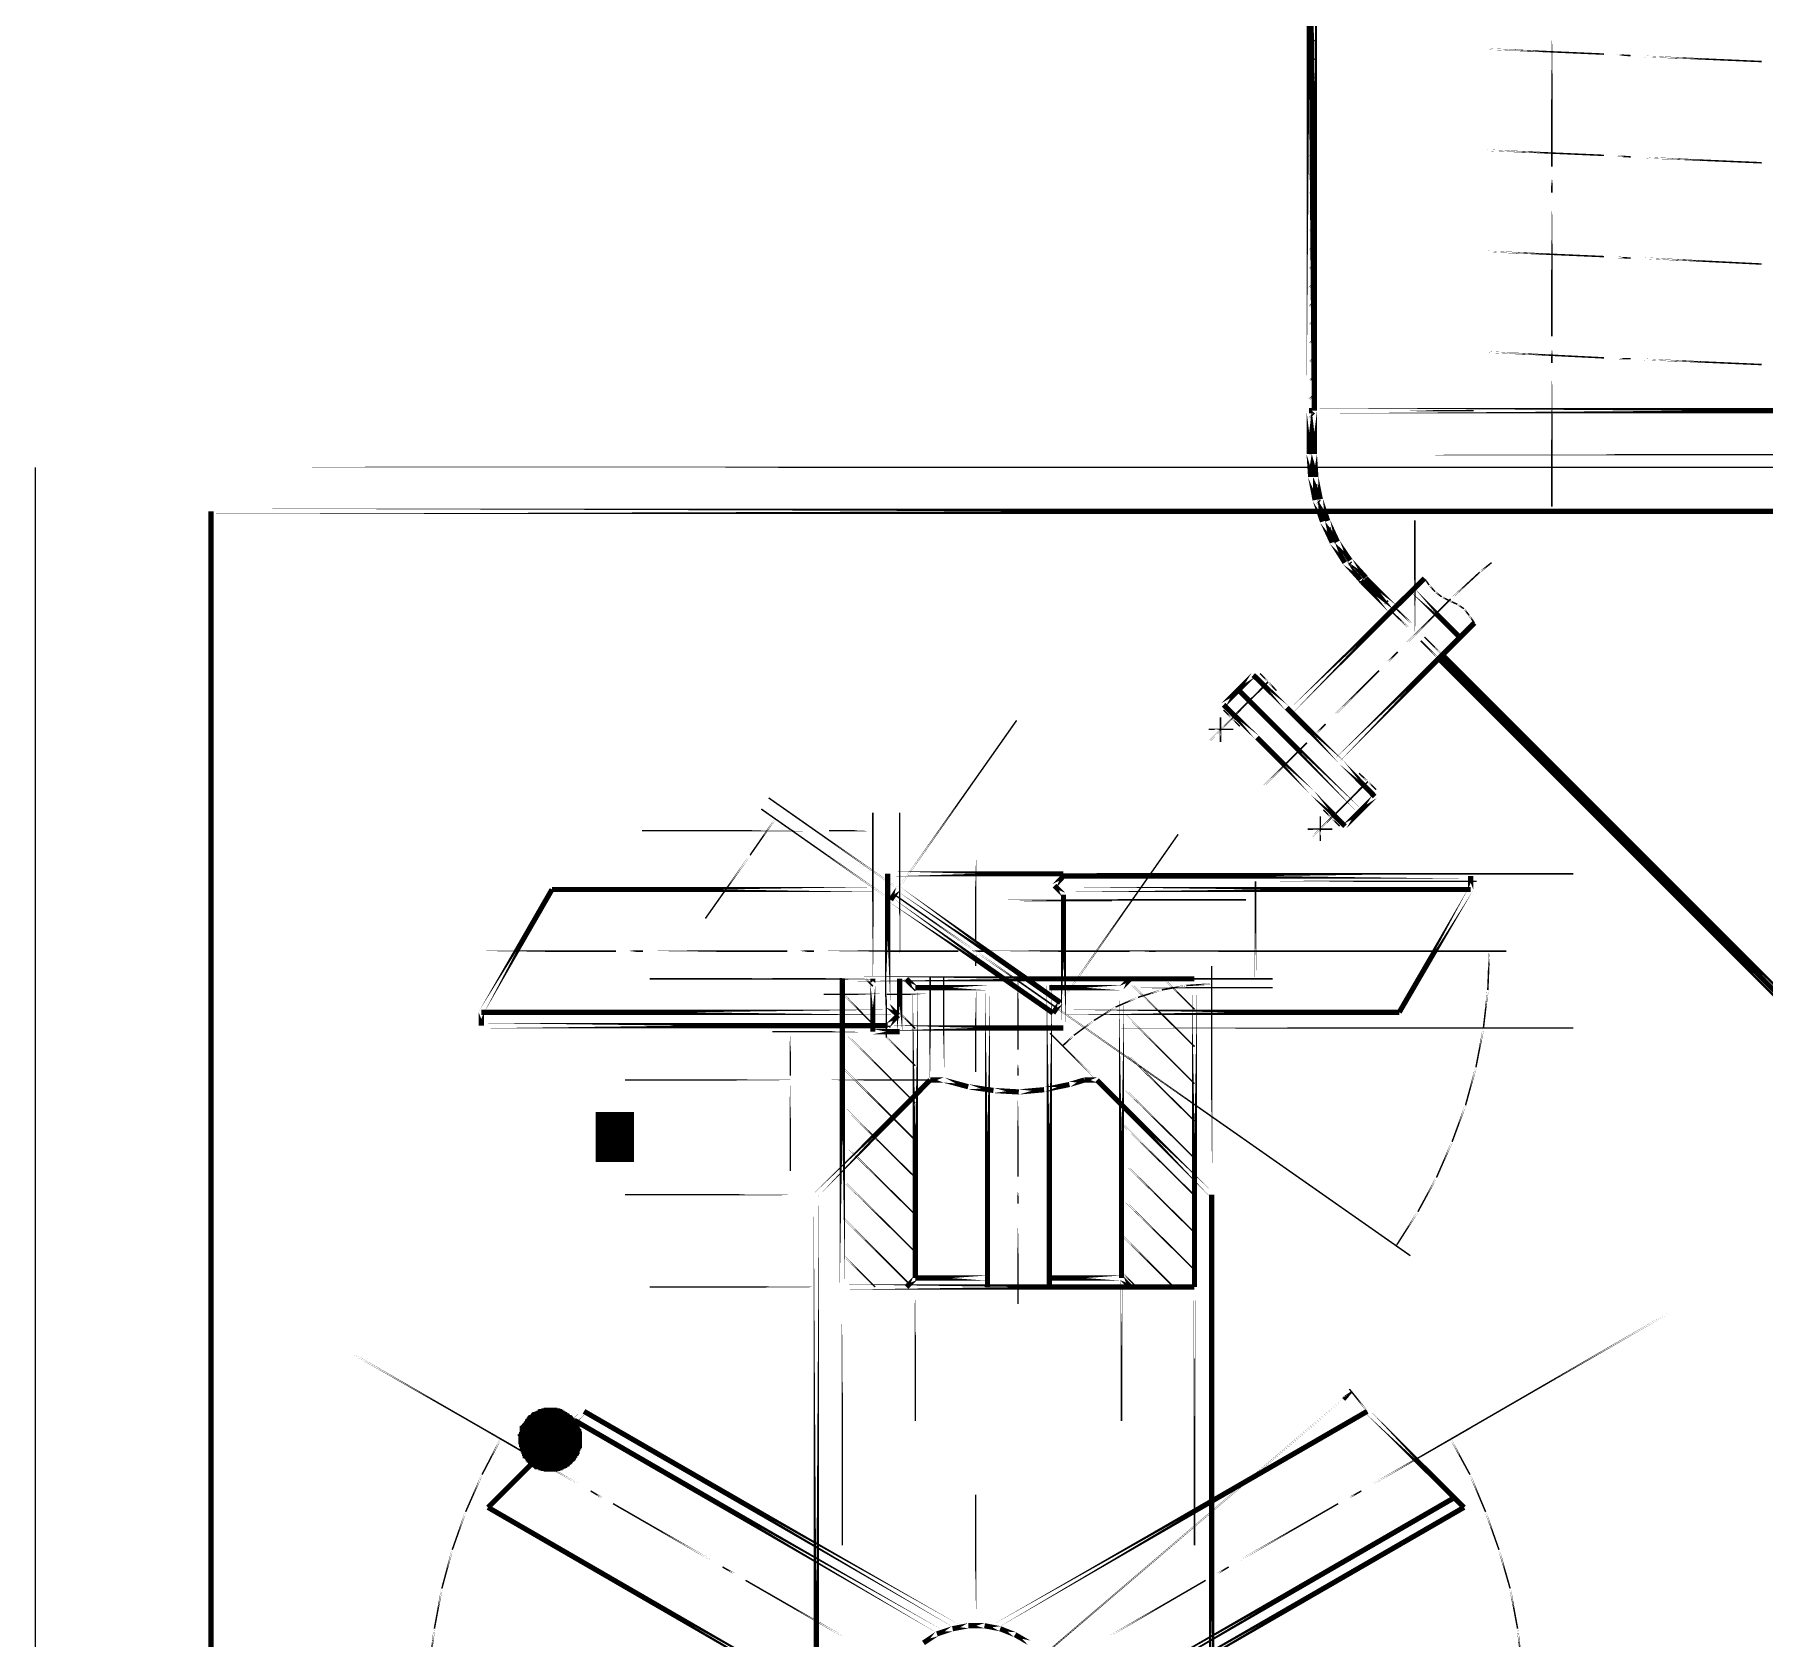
# Model space of a CAD drawing. Extents: x 0 to 359, y 1 to 652.
# Drawn here: x 0.4 to 197.1, y 164.4 to 346.8 of the extents above; entities that cross this region are included whole.
import ezdxf

# ---------------------------------------------------------------- set-up
doc = ezdxf.new("R2010")
doc.units = 0
doc.layers.add('C00-00-00-BLACK', color=7, linetype='CONTINUOUS')
doc.layers.add('CFF-FF-FF-WHITE', color=7, linetype='CONTINUOUS')

msp = doc.modelspace()

# ---------------------------------------------------------------- linework, layer by layer
at = {"layer": 'C00-00-00-BLACK'}
for points, const_width in [([(145.372, 304.038), (145.372, 375.412), (145.372, 304.038)], 0.5927), ([(145.966, 375.412), (145.966, 304.038), (145.966, 375.412)], 0.5927), ([(145.372, 345.609), (145.966, 346.202), (145.372, 345.609)], 0.1693), ([(172.974, 346.71), (172.974, 331.808), (172.974, 346.71)], 0.1693), ([(165.439, 345.186), (178.901, 344.594), (165.439, 345.186)], 0.1693), ([(180.425, 344.508), (181.949, 344.424), (180.425, 344.508)], 0.1693), ([(183.388, 344.339), (196.85, 343.746), (183.388, 344.339)], 0.1693), ([(145.372, 343.493), (145.966, 344.085), (145.372, 343.493)], 0.1693), ([(145.372, 341.376), (145.966, 341.968), (145.372, 341.376)], 0.1693), ([(145.372, 339.259), (145.966, 339.852), (145.372, 339.259)], 0.1693), ([(145.372, 337.143), (145.966, 337.735), (145.372, 337.143)], 0.1693), ([(145.372, 335.026), (145.966, 335.618), (145.372, 335.026)], 0.1693), ([(145.372, 332.909), (145.966, 333.502), (145.372, 332.909)], 0.1693), ([(165.439, 333.671), (178.901, 333.079), (165.439, 333.671)], 0.1693), ([(180.425, 332.995), (181.949, 332.909), (180.425, 332.995)], 0.1693), ([(183.388, 332.825), (196.85, 332.233), (183.388, 332.825)], 0.1693), ([(145.372, 330.793), (145.966, 331.385), (145.372, 330.793)], 0.1693), ([(145.372, 328.676), (145.966, 329.268), (145.372, 328.676)], 0.1693), ([(172.974, 330.369), (172.974, 328.845), (172.974, 330.369)], 0.1693), ([(145.372, 326.559), (145.966, 327.152), (145.372, 326.559)], 0.1693), ([(172.974, 327.321), (172.974, 312.505), (172.974, 327.321)], 0.1693), ([(145.372, 324.443), (145.966, 325.035), (145.372, 324.443)], 0.1693), ([(145.372, 322.242), (145.966, 322.918), (145.372, 322.242)], 0.1693), ([(145.372, 320.125), (145.966, 320.802), (145.372, 320.125)], 0.1693), ([(165.439, 322.156), (178.901, 321.564), (165.439, 322.156)], 0.1693), ([(180.425, 321.48), (181.949, 321.394), (180.425, 321.48)], 0.1693), ([(183.388, 321.394), (196.85, 320.718), (183.388, 321.394)], 0.1693), ([(145.372, 318.008), (145.966, 318.601), (145.372, 318.008)], 0.1693), ([(145.372, 315.892), (145.966, 316.484), (145.372, 315.892)], 0.1693), ([(145.372, 313.775), (145.966, 314.368), (145.372, 313.775)], 0.1693), ([(145.372, 311.658), (145.966, 312.251), (145.372, 311.658)], 0.1693), ([(172.974, 310.981), (172.974, 309.456), (172.974, 310.981)], 0.1693), ([(145.372, 309.542), (145.966, 310.134), (145.372, 309.542)], 0.1693), ([(165.439, 310.727), (178.901, 310.049), (165.439, 310.727)], 0.1693), ([(180.425, 309.965), (181.949, 309.965), (180.425, 309.965)], 0.1693), ([(183.388, 309.879), (196.85, 309.287), (183.388, 309.879)], 0.1693), ([(145.372, 307.425), (145.966, 308.018), (145.372, 307.425)], 0.1693), ([(172.974, 308.018), (172.974, 293.116), (172.974, 308.018)], 0.1693), ([(145.372, 305.308), (145.966, 305.901), (145.372, 305.308)], 0.1693), ([(145.966, 304.038), (145.372, 304.038), (145.966, 304.038)], 0.5927), ([(145.372, 304.038), (145.372, 299.128), (145.372, 304.038)], 0.5927), ([(145.372, 303.192), (145.966, 303.784), (145.372, 303.192)], 0.1693), ([(145.966, 304.038), (232.749, 304.038), (145.966, 304.038)], 0.5927), ([(145.966, 304.038), (145.966, 299.128), (145.966, 304.038)], 0.5927), ([(155.871, 304.038), (164.084, 304.038), (155.871, 304.038)], 0.1693), ([(145.372, 301.075), (145.966, 301.668), (145.372, 301.075)], 0.1693), ([(145.372, 299.128), (145.542, 296.503), (145.372, 299.128)], 0.5927), ([(145.372, 298.958), (145.966, 299.551), (145.372, 298.958)], 0.1693), ([(145.966, 299.128), (146.134, 296.503), (145.966, 299.128)], 0.5927), ([(145.966, 299.043), (232.749, 299.043), (145.966, 299.043)], 0.1693), ([(0.5085, 0.5926), (0.5085, 297.604), (0.5085, 0.5926)], 0.1693), ([(0.5085, 297.604), (210.482, 297.604), (0.5085, 297.604)], 0.1693), ([(145.457, 296.926), (146.05, 297.518), (145.457, 296.926)], 0.1693), ([(145.542, 296.503), (146.05, 293.878), (145.542, 296.503)], 0.5927), ([(145.796, 295.063), (146.304, 295.655), (145.796, 295.063)], 0.1693), ([(146.134, 296.503), (146.643, 293.963), (146.134, 296.503)], 0.5927), ([(146.05, 293.878), (146.896, 291.422), (146.05, 293.878)], 0.5927), ([(146.219, 293.371), (146.643, 293.878), (146.219, 293.371)], 0.1693), ([(146.643, 293.963), (147.489, 291.507), (146.643, 293.963)], 0.5927), ([(20.4887, 5.5879), (20.4887, 292.608), (20.4887, 5.5879)], 0.5927), ([(20.4887, 292.608), (205.486, 292.608), (20.4887, 292.608)], 0.5927), ([(146.896, 291.422), (147.997, 289.052), (146.896, 291.422)], 0.5927), ([(146.728, 291.846), (147.151, 292.269), (146.728, 291.846)], 0.1693), ([(147.489, 291.507), (148.59, 289.137), (147.489, 291.507)], 0.5927), ([(157.395, 278.554), (157.395, 291.592), (157.395, 278.554)], 0.1693), ([(147.321, 290.322), (147.828, 290.745), (147.321, 290.322)], 0.1693), ([(147.997, 289.052), (149.437, 286.766), (147.997, 289.052)], 0.5927), ([(148.083, 288.882), (148.506, 289.391), (148.083, 288.882)], 0.1693), ([(148.59, 289.137), (150.03, 287.021), (148.59, 289.137)], 0.5927), ([(148.929, 287.613), (149.352, 288.036), (148.929, 287.613)], 0.1693), ([(150.03, 287.021), (151.807, 285.072), (150.03, 287.021)], 0.5927), ([(143.255, 269.832), (158.496, 284.988), (143.255, 269.832)], 0.5927), ([(149.437, 286.766), (151.215, 284.818), (149.437, 286.766)], 0.5927), ([(149.775, 286.428), (150.199, 286.851), (149.775, 286.428)], 0.1693), ([(150.792, 285.242), (151.215, 285.666), (150.792, 285.242)], 0.1693), ([(151.807, 285.072), (151.807, 284.988), (151.807, 285.072)], 0.5927), ([(155.109, 281.686), (151.807, 284.988), (155.109, 281.686)], 0.5927), ([(161.459, 282.618), (164.761, 285.666), (161.459, 282.618)], 0.1693), ([(164.761, 285.666), (166.116, 286.766), (164.761, 285.666)], 0.1693), ([(151.215, 284.818), (151.384, 284.565), (151.215, 284.818)], 0.5927), ([(154.686, 281.263), (151.384, 284.565), (154.686, 281.263)], 0.5927), ([(151.807, 284.142), (152.231, 284.565), (151.807, 284.142)], 0.1693), ([(152.908, 283.125), (153.332, 283.549), (152.908, 283.125)], 0.1693), ([(157.142, 283.633), (162.475, 278.299), (157.142, 283.633)], 0.5927), ([(158.496, 284.988), (159.004, 284.226), (158.496, 284.988)], 0.1693), ([(159.004, 284.226), (159.682, 283.464), (159.004, 284.226)], 0.1693), ([(159.682, 283.464), (160.444, 282.871), (159.682, 283.464)], 0.1693), ([(153.924, 282.025), (154.347, 282.448), (153.924, 282.025)], 0.1693), ([(156.717, 279.316), (154.686, 281.263), (156.717, 279.316)], 0.1693), ([(157.142, 279.739), (155.109, 281.686), (157.142, 279.739)], 0.1693), ([(156.464, 277.622), (161.459, 282.618), (156.464, 277.622)], 0.1693), ([(160.444, 282.871), (161.29, 282.448), (160.444, 282.871)], 0.1693), ([(161.29, 282.448), (162.221, 282.025), (161.29, 282.448)], 0.1693), ([(162.221, 282.025), (162.983, 281.517), (162.221, 282.025)], 0.1693), ([(162.983, 281.517), (163.576, 280.755), (162.983, 281.517)], 0.1693), ([(148.675, 264.414), (164.168, 279.908), (148.675, 264.414)], 0.5927), ([(163.576, 280.755), (164.168, 279.908), (163.576, 280.755)], 0.1693), ([(160.105, 275.845), (158.072, 277.876), (160.105, 275.845)], 0.1693), ([(160.528, 276.268), (158.496, 278.299), (160.528, 276.268)], 0.1693), ([(154.347, 275.506), (155.448, 276.605), (154.347, 275.506)], 0.1693), ([(230.97, 204.978), (160.105, 275.845), (230.97, 204.978)], 0.5927), ([(230.547, 206.248), (160.528, 276.268), (230.547, 206.248)], 0.5927), ([(139.022, 273.982), (137.16, 272.118), (139.022, 273.982)], 0.5927), ([(142.832, 270.255), (139.022, 273.982), (142.832, 270.255)], 0.5927), ([(140.716, 273.219), (139.784, 274.151), (140.716, 273.219)], 0.1693), ([(148.336, 269.495), (153.332, 274.489), (148.336, 269.495)], 0.1693), ([(161.375, 274.658), (161.798, 275.083), (161.375, 274.658)], 0.1693), ([(162.391, 273.558), (162.814, 273.982), (162.391, 273.558)], 0.1693), ([(133.943, 266.361), (140.716, 273.219), (133.943, 266.361)], 0.1693), ([(133.943, 266.361), (140.716, 273.219), (133.943, 266.361)], 0.1693), ([(135.636, 270.594), (137.16, 272.118), (135.636, 270.594)], 0.5927), ([(151.129, 258.487), (137.33, 272.288), (151.129, 258.487)], 0.5927), ([(140.546, 272.966), (138.599, 271.103), (140.546, 272.966)], 0.1693), ([(140.716, 273.219), (141.647, 272.204), (140.716, 273.219)], 0.1693), ([(163.492, 272.457), (163.915, 272.881), (163.492, 272.457)], 0.1693), ([(164.507, 271.442), (164.931, 271.865), (164.507, 271.442)], 0.1693), ([(139.446, 266.869), (135.636, 270.594), (139.446, 266.869)], 0.5927), ([(136.568, 269.07), (135.636, 270.002), (136.568, 269.07)], 0.1693), ([(136.568, 269.07), (135.636, 270.002), (136.568, 269.07)], 0.1693), ([(136.652, 269.156), (138.599, 271.103), (136.652, 269.156)], 0.1693), ([(148.929, 260.689), (139.531, 270.087), (148.929, 260.689)], 0.5927), ([(149.098, 263.991), (142.832, 270.255), (149.098, 263.991)], 0.5927), ([(165.608, 270.341), (166.032, 270.764), (165.608, 270.341)], 0.1693), ([(166.624, 269.325), (167.047, 269.748), (166.624, 269.325)], 0.1693), ([(98.6374, 249.683), (112.099, 268.817), (98.6374, 249.683)], 0.1693), ([(135.044, 267.801), (133.943, 267.801), (135.044, 267.801)], 0.1693), ([(133.943, 267.801), (136.737, 267.801), (133.943, 267.801)], 0.1693), ([(135.044, 267.801), (136.737, 267.801), (135.044, 267.801)], 0.1693), ([(135.297, 266.361), (135.297, 269.156), (135.297, 266.361)], 0.1693), ([(135.297, 267.546), (135.297, 269.156), (135.297, 267.546)], 0.1693), ([(135.297, 267.546), (135.297, 266.361), (135.297, 267.546)], 0.1693), ([(136.568, 269.07), (137.499, 268.139), (136.568, 269.07)], 0.1693), ([(136.568, 269.07), (137.499, 268.139), (136.568, 269.07)], 0.1693), ([(146.219, 267.378), (147.235, 268.394), (146.219, 267.378)], 0.1693), ([(167.725, 268.224), (168.148, 268.647), (167.725, 268.224)], 0.1693), ([(168.741, 267.208), (169.164, 267.632), (168.741, 267.208)], 0.1693), ([(145.711, 260.604), (139.446, 266.869), (145.711, 260.604)], 0.5927), ([(140.208, 261.366), (145.118, 266.277), (140.208, 261.366)], 0.1693), ([(169.842, 266.107), (170.265, 266.531), (169.842, 266.107)], 0.1693), ([(170.942, 265.092), (171.366, 265.515), (170.942, 265.092)], 0.1693), ([(149.098, 263.991), (152.823, 260.181), (149.098, 263.991)], 0.5927), ([(171.958, 263.991), (172.382, 264.414), (171.958, 263.991)], 0.1693), ([(145.204, 255.101), (152.061, 261.874), (145.204, 255.101)], 0.1693), ([(145.204, 255.101), (152.061, 261.874), (145.204, 255.101)], 0.1693), ([(151.807, 261.705), (149.944, 259.757), (151.807, 261.705)], 0.1693), ([(152.061, 261.874), (151.045, 262.806), (152.061, 261.874)], 0.1693), ([(152.061, 261.874), (152.993, 260.943), (152.061, 261.874)], 0.1693), ([(173.058, 262.975), (173.483, 263.398), (173.058, 262.975)], 0.1693), ([(174.075, 261.874), (174.498, 262.297), (174.075, 261.874)], 0.1693), ([(98.6374, 249.683), (83.9047, 260.011), (98.6374, 249.683)], 0.1693), ([(145.711, 260.604), (149.437, 256.795), (145.711, 260.604)], 0.5927), ([(147.997, 257.81), (149.944, 259.757), (147.997, 257.81)], 0.1693), ([(152.823, 260.181), (150.961, 258.317), (152.823, 260.181)], 0.5927), ([(175.175, 260.858), (175.599, 261.282), (175.175, 260.858)], 0.1693), ([(176.192, 259.757), (176.615, 260.181), (176.192, 259.757)], 0.1693), ([(84.6667, 257.641), (81.788, 253.492), (84.6667, 257.641)], 0.1693), ([(97.7896, 248.412), (83.0584, 258.742), (97.7896, 248.412)], 0.1693), ([(95.7584, 239.437), (95.7584, 258.317), (95.7584, 239.437)], 0.1693), ([(98.8053, 239.437), (98.8053, 258.317), (98.8053, 239.437)], 0.1693), ([(146.643, 255.101), (146.643, 257.894), (146.643, 255.101)], 0.1693), ([(146.643, 256.201), (146.643, 257.894), (146.643, 256.201)], 0.1693), ([(147.913, 257.725), (146.982, 258.656), (147.913, 257.725)], 0.1693), ([(147.913, 257.725), (146.982, 258.656), (147.913, 257.725)], 0.1693), ([(147.913, 257.725), (148.845, 256.795), (147.913, 257.725)], 0.1693), ([(147.913, 257.725), (148.845, 256.795), (147.913, 257.725)], 0.1693), ([(149.437, 256.795), (150.961, 258.317), (149.437, 256.795)], 0.5927), ([(177.292, 258.742), (177.716, 259.165), (177.292, 258.742)], 0.1693), ([(178.308, 257.641), (178.732, 258.064), (178.308, 257.641)], 0.1693), ([(90.763, 256.286), (69.511, 256.286), (90.763, 256.286)], 0.1693), ([(95.7584, 256.286), (90.763, 256.286), (95.7584, 256.286)], 0.1693), ([(117.095, 236.728), (130.471, 255.863), (117.095, 236.728)], 0.1693), ([(146.389, 256.456), (145.204, 256.456), (146.389, 256.456)], 0.1693), ([(145.204, 256.456), (147.997, 256.456), (145.204, 256.456)], 0.1693), ([(146.389, 256.456), (147.997, 256.456), (146.389, 256.456)], 0.1693), ([(146.643, 256.201), (146.643, 255.101), (146.643, 256.201)], 0.1693), ([(179.408, 256.625), (179.833, 257.048), (179.408, 256.625)], 0.1693), ([(180.425, 255.524), (180.848, 255.947), (180.425, 255.524)], 0.1693), ([(107.442, 254.339), (107.442, 243.84), (107.442, 254.339)], 0.1693), ([(181.525, 254.423), (181.949, 254.932), (181.525, 254.423)], 0.1693), ([(182.542, 253.407), (182.965, 253.831), (182.542, 253.407)], 0.1693), ([(81.788, 253.492), (76.7084, 246.295), (81.788, 253.492)], 0.1693), ([(183.642, 252.306), (184.066, 252.729), (183.642, 252.306)], 0.1693), ([(51.223, 235.628), (59.2667, 249.597), (51.223, 235.628)], 0.5927), ([(97.4506, 249.597), (59.2667, 249.597), (97.4506, 249.597)], 0.5927), ([(97.4506, 251.375), (117.432, 251.375), (97.4506, 251.375)], 0.5927), ([(97.4506, 236.389), (97.4506, 251.375), (97.4506, 236.389)], 0.5927), ([(98.6374, 249.683), (97.7896, 248.412), (98.6374, 249.683)], 0.5927), ([(98.6374, 249.683), (117.095, 236.728), (98.6374, 249.683)], 0.5927), ([(116.417, 250.02), (117.432, 251.121), (116.417, 250.02)], 0.5927), ([(117.432, 249.005), (116.417, 250.02), (117.432, 249.005)], 0.5927), ([(116.84, 249.597), (163.745, 249.597), (116.84, 249.597)], 0.5927), ([(117.432, 251.121), (117.432, 251.375), (117.432, 251.121)], 0.5927), ([(163.745, 251.121), (117.432, 251.121), (163.745, 251.121)], 0.5927), ([(117.432, 251.375), (175.43, 251.375), (117.432, 251.375)], 0.1693), ([(139.277, 239.437), (139.277, 250.529), (139.277, 239.437)], 0.1693), ([(139.277, 250.529), (164.422, 250.529), (139.277, 250.529)], 0.1693), ([(163.745, 249.597), (155.618, 235.628), (163.745, 249.597)], 0.5927), ([(163.745, 249.597), (163.745, 251.121), (163.745, 249.597)], 0.5927), ([(184.658, 251.291), (185.082, 251.714), (184.658, 251.291)], 0.1693), ([(185.758, 250.19), (186.183, 250.613), (185.758, 250.19)], 0.1693), ([(97.7896, 248.412), (116.247, 235.543), (97.7896, 248.412)], 0.5927), ([(107.442, 242.571), (98.2126, 249.005), (107.442, 242.571)], 0.1693), ([(110.32, 248.412), (138.176, 248.412), (110.32, 248.412)], 0.1693), ([(111.505, 248.328), (122.936, 248.328), (111.505, 248.328)], 0.1693), ([(117.432, 233.849), (117.432, 249.005), (117.432, 233.849)], 0.5927), ([(186.775, 249.174), (187.198, 249.597), (186.775, 249.174)], 0.1693), ([(187.875, 248.073), (188.299, 248.496), (187.875, 248.073)], 0.1693), ([(188.892, 247.057), (189.399, 247.481), (188.892, 247.057)], 0.1693), ([(189.992, 245.956), (190.416, 246.379), (189.992, 245.956)], 0.1693), ([(191.093, 244.941), (191.516, 245.364), (191.093, 244.941)], 0.1693), ([(192.108, 243.84), (192.533, 244.263), (192.108, 243.84)], 0.1693), ([(51.646, 242.571), (66.5484, 242.571), (51.646, 242.571)], 0.1693), ([(68.0724, 242.571), (69.5964, 242.571), (68.0724, 242.571)], 0.1693), ([(71.1207, 242.571), (86.0213, 242.571), (71.1207, 242.571)], 0.1693), ([(87.5453, 242.571), (89.0693, 242.571), (87.5453, 242.571)], 0.1693), ([(90.5083, 242.571), (105.494, 242.571), (90.5083, 242.571)], 0.1693), ([(107.018, 242.571), (108.458, 242.571), (107.018, 242.571)], 0.1693), ([(107.442, 242.571), (116.67, 236.135), (107.442, 242.571)], 0.1693), ([(107.442, 242.571), (167.809, 242.571), (107.442, 242.571)], 0.1693), ([(107.442, 242.571), (156.887, 207.942), (107.442, 242.571)], 0.1693), ([(107.442, 242.401), (107.442, 240.877), (107.442, 242.401)], 0.1693), ([(109.983, 242.571), (124.967, 242.571), (109.983, 242.571)], 0.1693), ([(126.492, 242.571), (127.932, 242.571), (126.492, 242.571)], 0.1693), ([(129.456, 242.571), (144.442, 242.571), (129.456, 242.571)], 0.1693), ([(145.881, 242.571), (147.405, 242.571), (145.881, 242.571)], 0.1693), ([(148.929, 242.571), (163.829, 242.571), (148.929, 242.571)], 0.1693), ([(165.862, 242.571), (165.693, 238.168), (165.862, 242.571)], 0.1693), ([(193.209, 242.824), (193.632, 243.247), (193.209, 242.824)], 0.1693), ([(194.225, 241.723), (194.649, 242.146), (194.225, 241.723)], 0.1693), ([(97.2827, 240.199), (97.2827, 232.749), (97.2827, 240.199)], 0.1693), ([(112.267, 241.384), (112.267, 231.395), (112.267, 241.384)], 0.1693), ([(134.282, 214.884), (134.282, 240.877), (134.282, 214.884)], 0.1693), ([(195.326, 240.707), (195.749, 241.131), (195.326, 240.707)], 0.1693), ([(196.342, 239.606), (196.766, 240.029), (196.342, 239.606)], 0.1693), ([(92.2874, 239.437), (70.3584, 239.437), (92.2874, 239.437)], 0.1693), ([(95.7584, 239.437), (84.3276, 239.437), (95.7584, 239.437)], 0.1693), ([(92.2874, 204.385), (92.2874, 239.437), (92.2874, 204.385)], 0.5927), ([(92.2874, 239.437), (132.334, 239.437), (92.2874, 239.437)], 0.5927), ([(94.911, 239.437), (95.7584, 238.591), (94.911, 239.437)], 0.1693), ([(95.7584, 238.93), (95.7584, 239.437), (95.7584, 238.93)], 0.5927), ([(95.7584, 238.93), (95.7584, 233.426), (95.7584, 238.93)], 0.5927), ([(98.8053, 233.426), (98.8053, 239.437), (98.8053, 233.426)], 0.5927), ([(99.1443, 239.437), (100.584, 238.082), (99.1443, 239.437)], 0.1693), ([(100.584, 238.421), (99.5673, 239.437), (100.584, 238.421)], 0.5927), ([(100.584, 238.421), (100.584, 205.401), (100.584, 238.421)], 0.5927), ([(108.796, 238.421), (100.584, 238.421), (108.796, 238.421)], 0.5927), ([(102.278, 227.922), (102.278, 239.692), (102.278, 227.922)], 0.1693), ([(103.801, 227.922), (103.801, 239.692), (103.801, 227.922)], 0.1693), ([(107.442, 239.353), (107.442, 228.854), (107.442, 239.353)], 0.1693), ([(108.796, 239.437), (108.796, 204.385), (108.796, 239.437)], 0.5927), ([(112.267, 239.437), (132.334, 239.437), (112.267, 239.437)], 0.5927), ([(115.824, 239.437), (115.824, 204.385), (115.824, 239.437)], 0.5927), ([(124.037, 238.421), (115.824, 238.421), (124.037, 238.421)], 0.5927), ([(124.037, 238.421), (125.053, 239.437), (124.037, 238.421)], 0.5927), ([(124.037, 238.421), (124.037, 205.401), (124.037, 238.421)], 0.5927), ([(124.037, 239.437), (141.224, 239.437), (124.037, 239.437)], 0.1693), ([(124.037, 238.421), (141.224, 238.421), (124.037, 238.421)], 0.1693), ([(124.799, 239.183), (132.334, 231.732), (124.799, 239.183)], 0.1693), ([(128.608, 238.168), (125.899, 237.32), (128.608, 238.168)], 0.1693), ([(131.403, 238.675), (128.608, 238.168), (131.403, 238.675)], 0.1693), ([(128.863, 239.437), (132.334, 235.966), (128.863, 239.437)], 0.1693), ([(134.282, 238.844), (131.403, 238.675), (134.282, 238.844)], 0.1693), ([(132.334, 239.437), (132.334, 204.385), (132.334, 239.437)], 0.5927), ([(165.693, 238.168), (165.184, 233.765), (165.693, 238.168)], 0.1693), ([(97.2827, 237.659), (90.1707, 237.659), (97.2827, 237.659)], 0.1693), ([(92.2874, 237.829), (95.7584, 234.272), (92.2874, 237.829)], 0.1693), ([(97.4506, 236.389), (98.6374, 235.289), (97.4506, 236.389)], 0.5927), ([(102.278, 237.659), (97.2827, 237.659), (102.278, 237.659)], 0.1693), ([(117.095, 236.728), (116.247, 235.543), (117.095, 236.728)], 0.5927), ([(123.359, 236.221), (120.904, 234.696), (123.359, 236.221)], 0.1693), ([(125.899, 237.32), (123.359, 236.221), (125.899, 237.32)], 0.1693), ([(98.2984, 235.628), (51.223, 235.628), (98.2984, 235.628)], 0.5927), ([(51.223, 235.628), (51.223, 234.104), (51.223, 235.628)], 0.5927), ([(51.223, 234.104), (97.4506, 234.104), (51.223, 234.104)], 0.5927), ([(97.4506, 234.104), (98.6374, 235.289), (97.4506, 234.104)], 0.5927), ([(97.4506, 233.849), (97.4506, 234.104), (97.4506, 233.849)], 0.5927), ([(97.4506, 233.849), (117.432, 233.849), (97.4506, 233.849)], 0.5927), ([(98.8053, 235.543), (100.584, 233.765), (98.8053, 235.543)], 0.1693), ([(117.432, 235.628), (155.618, 235.628), (117.432, 235.628)], 0.5927), ([(120.904, 234.696), (118.617, 233.003), (120.904, 234.696)], 0.1693), ([(124.037, 235.796), (132.334, 227.499), (124.037, 235.796)], 0.1693), ([(95.7584, 233.426), (84.3276, 233.426), (95.7584, 233.426)], 0.1693), ([(86.3604, 233.426), (86.3604, 228.431), (86.3604, 233.426)], 0.1693), ([(92.2874, 233.595), (100.584, 225.298), (92.2874, 233.595)], 0.1693), ([(95.7584, 233.426), (98.8053, 233.426), (95.7584, 233.426)], 0.5927), ([(95.7584, 233.426), (98.8053, 233.426), (95.7584, 233.426)], 0.5927), ([(96.6886, 233.426), (100.584, 229.532), (96.6886, 233.426)], 0.1693), ([(121.243, 227.922), (115.908, 233.256), (121.243, 227.922)], 0.1693), ([(118.617, 233.003), (117.348, 231.818), (118.617, 233.003)], 0.1693), ([(117.432, 233.849), (175.43, 233.849), (117.432, 233.849)], 0.1693), ([(165.184, 233.765), (164.338, 229.362), (165.184, 233.765)], 0.1693), ([(124.037, 231.479), (132.334, 223.266), (124.037, 231.479)], 0.1693), ([(86.3604, 228.431), (86.3604, 217.594), (86.3604, 228.431)], 0.1693), ([(89.323, 214.884), (102.278, 227.922), (89.323, 214.884)], 0.5927), ([(92.2874, 229.362), (100.584, 221.065), (92.2874, 229.362)], 0.1693), ([(103.801, 227.922), (102.278, 227.922), (103.801, 227.922)], 0.5927), ([(103.801, 227.922), (106.595, 227.161), (103.801, 227.922)], 0.5927), ([(112.267, 229.871), (112.267, 228.431), (112.267, 229.871)], 0.1693), ([(118.11, 227.415), (119.804, 227.922), (118.11, 227.415)], 0.5927), ([(121.243, 227.922), (119.804, 227.922), (121.243, 227.922)], 0.5927), ([(134.282, 214.884), (121.243, 227.922), (134.282, 214.884)], 0.5927), ([(164.338, 229.362), (163.153, 225.045), (164.338, 229.362)], 0.1693), ([(89.323, 227.922), (67.564, 227.922), (89.323, 227.922)], 0.1693), ([(89.323, 227.922), (102.278, 227.922), (89.323, 227.922)], 0.1693), ([(106.595, 227.161), (109.474, 226.737), (106.595, 227.161)], 0.5927), ([(109.474, 226.737), (112.353, 226.567), (109.474, 226.737)], 0.5927), ([(112.353, 226.567), (115.232, 226.822), (112.353, 226.567)], 0.5927), ([(112.267, 226.906), (112.267, 216.916), (112.267, 226.906)], 0.1693), ([(115.232, 226.822), (118.11, 227.415), (115.232, 226.822)], 0.5927), ([(124.037, 227.245), (132.334, 219.032), (124.037, 227.245)], 0.1693), ([(92.2874, 225.045), (100.584, 216.832), (92.2874, 225.045)], 0.1693), ([(163.153, 225.045), (161.629, 220.895), (163.153, 225.045)], 0.1693), ([(124.037, 223.012), (132.334, 214.799), (124.037, 223.012)], 0.1693), ([(92.2874, 220.811), (100.584, 212.598), (92.2874, 220.811)], 0.1693), ([(161.629, 220.895), (159.851, 216.832), (161.629, 220.895)], 0.1693), ([(124.037, 218.779), (132.334, 210.566), (124.037, 218.779)], 0.1693), ([(92.2874, 216.578), (100.584, 208.365), (92.2874, 216.578)], 0.1693), ([(159.851, 216.832), (157.734, 212.937), (159.851, 216.832)], 0.1693), ([(89.323, 214.884), (67.564, 214.884), (89.323, 214.884)], 0.1693), ([(89.323, 214.884), (67.564, 214.884), (89.323, 214.884)], 0.1693), ([(89.323, 214.884), (89.323, 122.428), (89.323, 214.884)], 0.5927), ([(112.267, 215.392), (112.267, 213.867), (112.267, 215.392)], 0.1693), ([(124.037, 214.545), (132.334, 206.332), (124.037, 214.545)], 0.1693), ([(134.282, 122.428), (134.282, 214.884), (134.282, 122.428)], 0.5927), ([(112.267, 212.429), (112.267, 202.438), (112.267, 212.429)], 0.1693), ([(157.734, 212.937), (155.363, 209.211), (157.734, 212.937)], 0.1693), ([(92.2874, 212.345), (99.9063, 204.724), (92.2874, 212.345)], 0.1693), ([(124.037, 210.312), (129.963, 204.385), (124.037, 210.312)], 0.1693), ([(155.363, 209.211), (155.279, 209.127), (155.363, 209.211)], 0.1693), ([(92.2874, 208.111), (96.012, 204.385), (92.2874, 208.111)], 0.1693), ([(92.2874, 204.385), (132.334, 204.385), (92.2874, 204.385)], 0.5927), ([(100.584, 205.401), (99.5673, 204.385), (100.584, 205.401)], 0.5927), ([(108.796, 205.401), (100.584, 205.401), (108.796, 205.401)], 0.5927), ([(100.584, 205.401), (100.584, 189.145), (100.584, 205.401)], 0.1693), ([(124.037, 205.401), (115.824, 205.401), (124.037, 205.401)], 0.5927), ([(124.037, 205.401), (125.053, 204.385), (124.037, 205.401)], 0.5927), ([(124.037, 206.079), (125.729, 204.385), (124.037, 206.079)], 0.1693), ([(124.037, 205.401), (124.037, 189.145), (124.037, 205.401)], 0.1693), ([(92.2874, 204.385), (70.3584, 204.385), (92.2874, 204.385)], 0.1693), ([(92.2874, 204.385), (92.2874, 175.005), (92.2874, 204.385)], 0.1693), ([(132.334, 204.385), (132.334, 175.005), (132.334, 204.385)], 0.1693), ([(186.267, 201.422), (159.766, 186.097), (186.267, 201.422)], 0.1693), ([(36.4917, 196.85), (55.2027, 186.097), (36.4917, 196.85)], 0.1693), ([(151.977, 190.246), (149.944, 192.786), (151.977, 190.246)], 0.1693), ([(151.977, 190.246), (149.944, 192.786), (151.977, 190.246)], 0.1693), ([(150.199, 192.447), (64.685, 119.379), (150.199, 192.447)], 0.1693), ([(149.182, 191.771), (150.199, 192.447), (149.182, 191.771)], 0.1693), ([(149.352, 191.685), (149.182, 191.771), (149.352, 191.685)], 0.1693), ([(149.437, 191.516), (149.352, 191.685), (149.437, 191.516)], 0.1693), ([(150.199, 192.447), (149.437, 191.516), (150.199, 192.447)], 0.1693), ([(149.437, 191.601), (149.521, 191.601), (149.437, 191.601)], 0.0931), ([(62.9073, 190.246), (51.985, 179.324), (62.9073, 190.246)], 0.5927), ([(103.547, 165.1), (61.8063, 189.229), (103.547, 165.1)], 0.5927), ([(105.494, 165.693), (62.9073, 190.246), (105.494, 165.693)], 0.5927), ([(109.474, 165.693), (151.977, 190.246), (109.474, 165.693)], 0.5927), ([(151.977, 190.246), (162.983, 179.324), (151.977, 190.246)], 0.5927), ([(62.315, 181.949), (51.223, 188.383), (62.315, 181.949)], 0.1693), ([(53.425, 187.113), (51.3084, 183.049), (53.425, 187.113)], 0.1693), ([(152.569, 181.949), (163.745, 188.383), (152.569, 181.949)], 0.1693), ([(161.459, 187.113), (163.661, 183.049), (161.459, 187.113)], 0.1693), ([(51.3084, 183.049), (49.4453, 178.816), (51.3084, 183.049)], 0.1693), ([(163.661, 183.049), (165.439, 178.816), (163.661, 183.049)], 0.1693), ([(64.9386, 180.425), (63.6693, 181.187), (64.9386, 180.425)], 0.1693), ([(149.944, 180.425), (151.299, 181.187), (149.944, 180.425)], 0.1693), ([(97.9593, 152.739), (51.985, 179.324), (97.9593, 152.739)], 0.5927), ([(77.385, 173.313), (66.2093, 179.747), (77.385, 173.313)], 0.1693), ([(107.442, 165.778), (107.442, 180.763), (107.442, 165.778)], 0.1693), ([(116.925, 152.739), (162.983, 179.324), (116.925, 152.739)], 0.5927), ([(117.348, 154.686), (161.882, 180.425), (117.348, 154.686)], 0.5927), ([(137.499, 173.313), (148.675, 179.747), (137.499, 173.313)], 0.1693), ([(49.4453, 178.816), (47.9213, 174.498), (49.4453, 178.816)], 0.1693), ([(165.439, 178.816), (166.963, 174.498), (165.439, 178.816)], 0.1693), ([(47.9213, 174.498), (46.736, 170.095), (47.9213, 174.498)], 0.1693), ([(166.963, 174.498), (168.232, 170.095), (166.963, 174.498)], 0.1693), ([(80.0104, 171.789), (78.6557, 172.551), (80.0104, 171.789)], 0.1693), ([(134.958, 171.789), (136.229, 172.551), (134.958, 171.789)], 0.1693), ([(46.736, 170.095), (45.8886, 165.523), (46.736, 170.095)], 0.1693), ([(92.4553, 164.592), (81.2793, 171.027), (92.4553, 164.592)], 0.1693), ([(122.513, 164.592), (133.604, 171.027), (122.513, 164.592)], 0.1693), ([(168.232, 170.095), (169.08, 165.523), (168.232, 170.095)], 0.1693), ([(45.8886, 165.523), (45.296, 160.951), (45.8886, 165.523)], 0.1693), ([(104.818, 165.523), (103.039, 164.931), (104.818, 165.523)], 0.5927), ([(106.595, 165.862), (104.818, 165.523), (106.595, 165.862)], 0.5927), ([(108.458, 165.862), (106.595, 165.862), (108.458, 165.862)], 0.5927), ([(110.236, 165.523), (108.458, 165.862), (110.236, 165.523)], 0.5927), ([(111.93, 164.846), (110.236, 165.523), (111.93, 164.846)], 0.5927), ([(169.08, 165.523), (169.587, 161.036), (169.08, 165.523)], 0.1693), ([(103.039, 164.931), (101.516, 163.915), (103.039, 164.931)], 0.5927), ([(113.538, 163.915), (111.93, 164.846), (113.538, 163.915)], 0.5927)]:
    msp.add_lwpolyline(points, close=True, dxfattribs=dict(at, const_width=const_width))
at = {"layer": 'C00-00-00-BLACK', "const_width": 0.0931}
for points in [[(149.268, 191.771), (149.691, 191.771)], [(149.352, 191.685), (149.605, 191.685)], [(149.437, 191.855), (149.775, 191.855)], [(149.521, 191.939), (149.86, 191.939)], [(149.691, 192.024), (149.86, 192.024)], [(149.775, 192.108), (149.944, 192.108)], [(149.86, 192.194), (150.03, 192.194)], [(150.03, 192.278), (150.114, 192.278)], [(150.114, 192.363), (150.199, 192.363)]]:
    msp.add_lwpolyline(points, dxfattribs=at)
at = {"layer": 'C00-00-00-BLACK'}
for points in [[(149.268, 191.771), (149.691, 191.771)], [(149.352, 191.685), (149.605, 191.685)], [(149.437, 191.855), (149.775, 191.855)], [(149.437, 191.601), (149.521, 191.601), (149.437, 191.601)], [(149.521, 191.939), (149.86, 191.939)], [(149.691, 192.024), (149.86, 192.024)], [(149.775, 192.108), (149.944, 192.108)], [(149.86, 192.194), (150.03, 192.194)], [(150.03, 192.278), (150.114, 192.278)], [(150.114, 192.363), (150.199, 192.363)]]:
    msp.add_lwpolyline(points, close=True, dxfattribs=at)
at = {"layer": 'CFF-FF-FF-WHITE', "const_width": 0.0931}
for points in [[(64.262, 224.197), (68.5793, 224.197)], [(64.262, 224.113), (68.5793, 224.113)], [(64.262, 224.028), (68.5793, 224.028)], [(64.262, 223.944), (68.5793, 223.944)], [(64.262, 223.858), (68.5793, 223.858)], [(64.262, 223.774), (68.5793, 223.774)], [(64.262, 223.689), (68.5793, 223.689)], [(64.262, 223.605), (68.5793, 223.605)], [(64.262, 223.521), (68.5793, 223.521)], [(64.262, 223.435), (68.5793, 223.435)], [(64.262, 223.351), (68.5793, 223.351)], [(64.262, 223.266), (68.5793, 223.266)], [(64.262, 223.182), (68.5793, 223.182)], [(64.262, 223.096), (68.5793, 223.096)], [(64.262, 223.012), (68.5793, 223.012)], [(64.262, 222.928), (68.5793, 222.928)], [(64.262, 222.843), (68.5793, 222.843)], [(64.262, 222.758), (68.5793, 222.758)], [(64.262, 222.673), (68.5793, 222.673)], [(64.262, 222.589), (68.5793, 222.589)], [(64.262, 222.504), (68.5793, 222.504)], [(64.262, 222.419), (68.5793, 222.419)], [(64.262, 222.334), (68.5793, 222.334)], [(64.262, 222.25), (68.5793, 222.25)], [(64.262, 222.166), (68.5793, 222.166)], [(64.262, 222.081), (68.5793, 222.081)], [(64.262, 221.996), (68.5793, 221.996)], [(64.262, 221.911), (68.5793, 221.911)], [(64.262, 221.827), (68.5793, 221.827)], [(64.262, 221.742), (68.5793, 221.742)], [(64.262, 221.657), (68.5793, 221.657)], [(64.262, 221.572), (68.5793, 221.572)], [(64.262, 221.488), (68.5793, 221.488)], [(64.262, 221.404), (68.5793, 221.404)], [(64.262, 221.318), (68.5793, 221.318)], [(64.262, 221.234), (68.5793, 221.234)], [(64.262, 221.149), (68.5793, 221.149)], [(64.262, 221.065), (68.5793, 221.065)], [(64.262, 220.979), (68.5793, 220.979)], [(64.262, 220.895), (68.5793, 220.895)], [(64.262, 220.811), (68.5793, 220.811)], [(64.262, 220.726), (68.5793, 220.726)], [(64.262, 220.642), (68.5793, 220.642)], [(64.262, 220.556), (68.5793, 220.556)], [(64.262, 220.472), (68.5793, 220.472)], [(64.262, 220.387), (68.5793, 220.387)], [(64.262, 220.303), (68.5793, 220.303)], [(64.262, 220.217), (68.5793, 220.217)], [(64.262, 220.133), (68.5793, 220.133)], [(64.262, 220.049), (68.5793, 220.049)], [(64.262, 219.964), (68.5793, 219.964)], [(64.262, 219.88), (68.5793, 219.88)], [(64.262, 219.794), (68.5793, 219.794)], [(64.262, 219.71), (68.5793, 219.71)], [(64.262, 219.625), (68.5793, 219.625)], [(64.262, 219.541), (68.5793, 219.541)], [(64.262, 219.455), (68.5793, 219.455)], [(64.262, 219.371), (68.5793, 219.371)], [(64.262, 219.287), (68.5793, 219.287)], [(64.262, 219.202), (68.5793, 219.202)], [(64.262, 219.118), (68.5793, 219.118)], [(64.262, 219.032), (68.5793, 219.032)], [(64.262, 218.948), (68.5793, 218.948)], [(64.262, 218.863), (68.5793, 218.863)], [(64.262, 218.779), (68.5793, 218.779)], [(56.049, 188.976), (62.1453, 188.976)], [(56.049, 188.892), (62.1453, 188.892)], [(56.1344, 189.061), (62.0614, 189.061)], [(56.2183, 189.229), (61.8917, 189.229)], [(56.2183, 189.145), (61.976, 189.145)], [(56.304, 189.315), (61.8063, 189.315)], [(56.388, 189.484), (61.7224, 189.484)], [(56.388, 189.399), (61.8063, 189.399)], [(56.472, 189.568), (61.637, 189.568)], [(56.5573, 189.654), (61.5527, 189.654)], [(56.6416, 189.738), (61.4673, 189.738)], [(56.811, 189.822), (61.2994, 189.822)], [(56.8964, 189.907), (61.214, 189.907)], [(56.9807, 189.992), (61.0443, 189.992)], [(57.066, 190.077), (60.9604, 190.077)], [(57.3193, 190.161), (60.7907, 190.161)], [(57.489, 190.246), (60.7053, 190.246)], [(57.6584, 190.331), (60.5374, 190.331)], [(57.7427, 190.416), (60.3677, 190.416)], [(58.0817, 190.5), (60.1984, 190.5)], [(58.335, 190.584), (59.8593, 190.584)], [(55.3724, 187.537), (62.654, 187.537)], [(55.4563, 187.621), (62.654, 187.621)], [(55.4563, 187.452), (62.654, 187.452)], [(55.4563, 187.368), (62.654, 187.368)], [(55.4563, 187.282), (62.654, 187.282)], [(55.4563, 187.198), (62.654, 187.198)], [(55.4563, 187.113), (62.654, 187.113)], [(55.4563, 187.029), (62.654, 187.029)], [(55.4563, 186.945), (62.654, 186.945)], [(55.4563, 186.859), (62.654, 186.859)], [(55.5417, 187.791), (62.654, 187.791)], [(55.5417, 187.705), (62.654, 187.705)], [(55.626, 188.467), (62.399, 188.467)], [(55.626, 188.383), (62.399, 188.383)], [(55.626, 188.299), (62.4844, 188.299)], [(55.626, 188.214), (62.4844, 188.214)], [(55.626, 188.13), (62.5683, 188.13)], [(55.626, 188.044), (62.5683, 188.044)], [(55.626, 187.96), (62.5683, 187.96)], [(55.626, 187.875), (62.654, 187.875)], [(55.7114, 188.553), (62.315, 188.553)], [(55.7953, 188.637), (62.315, 188.637)], [(55.8793, 188.722), (62.2293, 188.722)], [(55.965, 188.806), (62.2293, 188.806)], [(55.4563, 186.775), (62.654, 186.775)], [(55.4563, 186.69), (62.654, 186.69)], [(55.4563, 186.606), (62.654, 186.606)], [(55.5417, 186.52), (62.654, 186.52)], [(55.5417, 186.436), (62.654, 186.436)], [(55.5417, 186.351), (62.654, 186.351)], [(55.5417, 186.267), (62.654, 186.267)], [(55.626, 186.183), (62.654, 186.183)], [(55.626, 186.097), (62.5683, 186.097)], [(55.626, 186.013), (62.5683, 186.013)], [(55.626, 185.928), (62.4844, 185.928)], [(55.626, 185.844), (62.4844, 185.844)], [(55.7114, 185.758), (62.399, 185.758)], [(55.7114, 185.674), (62.399, 185.674)], [(55.7953, 185.589), (62.399, 185.589)], [(55.7953, 185.505), (62.399, 185.505)], [(55.8793, 185.421), (62.315, 185.421)], [(55.8793, 185.335), (62.315, 185.335)], [(55.8793, 185.251), (62.2293, 185.251)], [(55.965, 185.166), (62.1453, 185.166)], [(55.965, 185.082), (62.1453, 185.082)], [(55.965, 184.996), (62.0614, 184.996)], [(56.1344, 184.912), (61.976, 184.912)], [(56.2183, 184.828), (61.976, 184.828)], [(56.304, 184.743), (61.8917, 184.743)], [(56.304, 184.658), (61.8063, 184.658)], [(56.388, 184.573), (61.7224, 184.573)], [(56.388, 184.489), (61.637, 184.489)], [(56.5573, 184.404), (61.5527, 184.404)], [(56.6416, 184.319), (61.4673, 184.319)], [(56.811, 184.234), (61.3833, 184.234)], [(56.8964, 184.15), (61.2994, 184.15)], [(56.9807, 184.066), (61.214, 184.066)], [(57.066, 183.981), (61.0443, 183.981)], [(57.15, 183.896), (60.9604, 183.896)], [(57.234, 183.811), (60.7907, 183.811)], [(57.3193, 183.727), (60.6213, 183.727)], [(57.7427, 183.642), (60.4516, 183.642)], [(57.996, 183.557), (60.1984, 183.557)]]:
    msp.add_lwpolyline(points, dxfattribs=at)
at = {"layer": 'CFF-FF-FF-WHITE'}
for points in [[(64.262, 224.197), (68.5793, 224.197)], [(64.262, 224.113), (68.5793, 224.113)], [(64.262, 224.028), (68.5793, 224.028)], [(64.262, 223.944), (68.5793, 223.944)], [(64.262, 223.858), (68.5793, 223.858)], [(64.262, 223.774), (68.5793, 223.774)], [(64.262, 223.689), (68.5793, 223.689)], [(64.262, 223.605), (68.5793, 223.605)], [(64.262, 223.521), (68.5793, 223.521)], [(64.262, 223.435), (68.5793, 223.435)], [(64.262, 223.351), (68.5793, 223.351)], [(64.262, 223.266), (68.5793, 223.266)], [(64.262, 223.182), (68.5793, 223.182)], [(64.262, 223.096), (68.5793, 223.096)], [(64.262, 223.012), (68.5793, 223.012)], [(64.262, 222.928), (68.5793, 222.928)], [(64.262, 222.843), (68.5793, 222.843)], [(64.262, 222.758), (68.5793, 222.758)], [(64.262, 222.673), (68.5793, 222.673)], [(64.262, 222.589), (68.5793, 222.589)], [(64.262, 222.504), (68.5793, 222.504)], [(64.262, 222.419), (68.5793, 222.419)], [(64.262, 222.334), (68.5793, 222.334)], [(64.262, 222.25), (68.5793, 222.25)], [(64.262, 222.166), (68.5793, 222.166)], [(64.262, 222.081), (68.5793, 222.081)], [(64.262, 221.996), (68.5793, 221.996)], [(64.262, 221.911), (68.5793, 221.911)], [(64.262, 221.827), (68.5793, 221.827)], [(64.262, 221.742), (68.5793, 221.742)], [(64.262, 221.657), (68.5793, 221.657)], [(64.262, 221.572), (68.5793, 221.572)], [(64.262, 221.488), (68.5793, 221.488)], [(64.262, 221.404), (68.5793, 221.404)], [(64.262, 221.318), (68.5793, 221.318)], [(64.262, 221.234), (68.5793, 221.234)], [(64.262, 221.149), (68.5793, 221.149)], [(64.262, 221.065), (68.5793, 221.065)], [(64.262, 220.979), (68.5793, 220.979)], [(64.262, 220.895), (68.5793, 220.895)], [(64.262, 220.811), (68.5793, 220.811)], [(64.262, 220.726), (68.5793, 220.726)], [(64.262, 220.642), (68.5793, 220.642)], [(64.262, 220.556), (68.5793, 220.556)], [(64.262, 220.472), (68.5793, 220.472)], [(64.262, 220.387), (68.5793, 220.387)], [(64.262, 220.303), (68.5793, 220.303)], [(64.262, 220.217), (68.5793, 220.217)], [(64.262, 220.133), (68.5793, 220.133)], [(64.262, 220.049), (68.5793, 220.049)], [(64.262, 219.964), (68.5793, 219.964)], [(64.262, 219.88), (68.5793, 219.88)], [(64.262, 219.794), (68.5793, 219.794)], [(64.262, 219.71), (68.5793, 219.71)], [(64.262, 219.625), (68.5793, 219.625)], [(64.262, 219.541), (68.5793, 219.541)], [(64.262, 219.455), (68.5793, 219.455)], [(64.262, 219.371), (68.5793, 219.371)], [(64.262, 219.287), (68.5793, 219.287)], [(64.262, 219.202), (68.5793, 219.202)], [(64.262, 219.118), (68.5793, 219.118)], [(64.262, 219.032), (68.5793, 219.032)], [(64.262, 218.948), (68.5793, 218.948)], [(64.262, 218.863), (68.5793, 218.863)], [(64.262, 218.779), (68.5793, 218.779)], [(64.262, 218.695), (68.5793, 218.695), (64.262, 218.695)], [(56.049, 188.976), (62.1453, 188.976)], [(56.049, 188.892), (62.1453, 188.892)], [(56.1344, 189.061), (62.0614, 189.061)], [(56.2183, 189.229), (61.8917, 189.229)], [(56.2183, 189.145), (61.976, 189.145)], [(56.304, 189.315), (61.8063, 189.315)], [(56.388, 189.484), (61.7224, 189.484)], [(56.388, 189.399), (61.8063, 189.399)], [(56.472, 189.568), (61.637, 189.568)], [(56.5573, 189.654), (61.5527, 189.654)], [(56.6416, 189.738), (61.4673, 189.738)], [(56.811, 189.822), (61.2994, 189.822)], [(56.8964, 189.907), (61.214, 189.907)], [(56.9807, 189.992), (61.0443, 189.992)], [(57.066, 190.077), (60.9604, 190.077)], [(57.3193, 190.161), (60.7907, 190.161)], [(57.489, 190.246), (60.7053, 190.246)], [(57.6584, 190.331), (60.5374, 190.331)], [(57.7427, 190.416), (60.3677, 190.416)], [(58.0817, 190.5), (60.1984, 190.5)], [(58.335, 190.584), (59.8593, 190.584)], [(55.3724, 187.537), (62.654, 187.537)], [(55.4563, 187.621), (62.654, 187.621)], [(55.4563, 187.452), (62.654, 187.452)], [(55.4563, 187.368), (62.654, 187.368)], [(55.4563, 187.282), (62.654, 187.282)], [(55.4563, 187.198), (62.654, 187.198)], [(55.4563, 187.113), (62.654, 187.113)], [(55.4563, 187.029), (62.654, 187.029)], [(55.4563, 186.945), (62.654, 186.945)], [(55.5417, 187.791), (62.654, 187.791)], [(55.5417, 187.705), (62.654, 187.705)], [(55.626, 188.467), (62.399, 188.467)], [(55.626, 188.383), (62.399, 188.383)], [(55.626, 188.299), (62.4844, 188.299)], [(55.626, 188.214), (62.4844, 188.214)], [(55.626, 188.13), (62.5683, 188.13)], [(55.626, 188.044), (62.5683, 188.044)], [(55.626, 187.96), (62.5683, 187.96)], [(55.626, 187.875), (62.654, 187.875)], [(55.7114, 188.553), (62.315, 188.553)], [(55.7953, 188.637), (62.315, 188.637)], [(55.8793, 188.722), (62.2293, 188.722)], [(55.965, 188.806), (62.2293, 188.806)], [(55.4563, 186.859), (62.654, 186.859)], [(55.4563, 186.775), (62.654, 186.775)], [(55.4563, 186.69), (62.654, 186.69)], [(55.4563, 186.606), (62.654, 186.606)], [(55.5417, 186.52), (62.654, 186.52)], [(55.5417, 186.436), (62.654, 186.436)], [(55.5417, 186.351), (62.654, 186.351)], [(55.5417, 186.267), (62.654, 186.267)], [(55.626, 186.183), (62.654, 186.183)], [(55.626, 186.097), (62.5683, 186.097)], [(55.626, 186.013), (62.5683, 186.013)], [(55.626, 185.928), (62.4844, 185.928)], [(55.626, 185.844), (62.4844, 185.844)], [(55.7114, 185.758), (62.399, 185.758)], [(55.7114, 185.674), (62.399, 185.674)], [(55.7953, 185.589), (62.399, 185.589)], [(55.7953, 185.505), (62.399, 185.505)], [(55.8793, 185.421), (62.315, 185.421)], [(55.8793, 185.335), (62.315, 185.335)], [(55.8793, 185.251), (62.2293, 185.251)], [(55.965, 185.166), (62.1453, 185.166)], [(55.965, 185.082), (62.1453, 185.082)], [(55.965, 184.996), (62.0614, 184.996)], [(56.1344, 184.912), (61.976, 184.912)], [(56.2183, 184.828), (61.976, 184.828)], [(56.304, 184.743), (61.8917, 184.743)], [(56.304, 184.658), (61.8063, 184.658)], [(56.388, 184.573), (61.7224, 184.573)], [(56.388, 184.489), (61.637, 184.489)], [(56.5573, 184.404), (61.5527, 184.404)], [(56.6416, 184.319), (61.4673, 184.319)], [(56.811, 184.234), (61.3833, 184.234)], [(56.8964, 184.15), (61.2994, 184.15)], [(56.9807, 184.066), (61.214, 184.066)], [(57.066, 183.981), (61.0443, 183.981)], [(57.15, 183.896), (60.9604, 183.896)], [(57.234, 183.811), (60.7907, 183.811)], [(57.3193, 183.727), (60.6213, 183.727)], [(57.7427, 183.642), (60.4516, 183.642)], [(57.996, 183.557), (60.1984, 183.557)], [(58.335, 183.472), (59.8593, 183.472), (58.335, 183.472)]]:
    msp.add_lwpolyline(points, close=True, dxfattribs=at)
at = {"layer": 'CFF-FF-FF-WHITE', "const_width": 0.0931}
for points in [[(64.262, 218.695), (68.5793, 218.695), (64.262, 218.695)], [(58.335, 183.472), (59.8593, 183.472), (58.335, 183.472)]]:
    msp.add_lwpolyline(points, close=True, dxfattribs=at)

doc.saveas('drawing.dxf')
